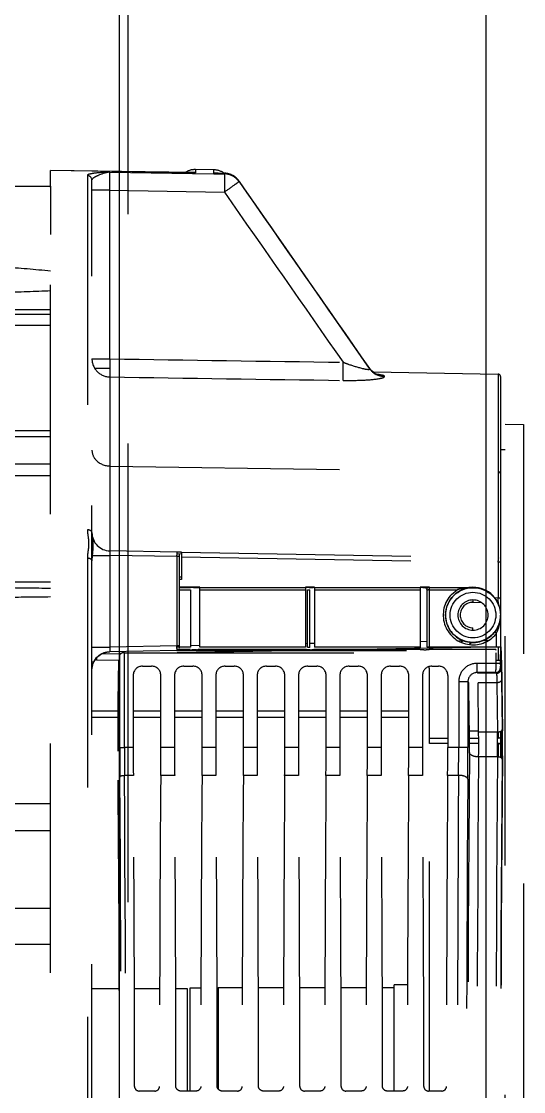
# Model space of a CAD drawing. Header units: millimetres. Extents: x 17886 to 18265, y -8727 to -7321.
# Drawn here: x 17940.339 to 17941.433, y -8659.116 to -8656.784 of the extents above; entities that cross this region are included whole.
import ezdxf

# ---------------------------------------------------------------- set-up
doc = ezdxf.new("R2010")
doc.units = ezdxf.units.MM
doc.linetypes.add('DASHEDX2', pattern=[1.5, 1, -0.5])
doc.linetypes.add('EPL_DASH', pattern=[1, 0.5, -0.5])
doc.layers.add('3551370_DKREDXF_CONTINUOUS_LINE', color=7, linetype='Continuous')
doc.layers.add('3884027_DKREDXF_CONTINUOUS_LINE', color=7, linetype='Continuous')

msp = doc.modelspace()

# ---------------------------------------------------------------- linework, layer by layer
at = {"color": 6}
for points in [[(17930.55199, -8646.20357), (17940.55199, -8646.20357), (17940.55199, -8664.20357), (17930.55199, -8664.20357)], [(17941.35199, -8646.20357), (17941.85199, -8646.20357), (17941.85199, -8666.20357), (17941.35199, -8666.20357)]]:
    msp.add_lwpolyline(points, close=True, dxfattribs=at)
at = {"color": 4, "linetype": 'DASHEDX2'}
msp.add_lwpolyline([(17930.85208, -8647.70357), (17930.85208, -8664.70357), (17931.45208, -8664.70357), (17931.45208, -8665.00357), (17930.95208, -8665.00357), (17930.95208, -8664.70357), (17930.85208, -8664.70357), (17940.57208, -8664.70357), (17940.47208, -8664.70357), (17940.47208, -8665.00357), (17939.97208, -8665.00357), (17939.97208, -8664.70357), (17940.57208, -8664.70357), (17940.57208, -8647.70357)], dxfattribs=at)
at = {"layer": '3551370_DKREDXF_CONTINUOUS_LINE', "color": 6, "linetype": 'EPL_DASH'}
for p, q in [((17940.71222, -8657.11326), (17940.40297, -8657.1083)), ((17940.40297, -8657.14524), (17940.40297, -8657.10831)), ((17940.49297, -8657.10989), (17940.40297, -8657.10845)), ((17940.48314, -8657.11934), (17940.48314, -8657.89176)), ((17940.70958, -8657.11336), (17940.49297, -8657.10989)), ((17940.53227, -8657.11194), (17940.7122, -8657.1148)), ((17940.7122, -8657.1134), (17940.70958, -8657.11336)), ((17940.71867, -8657.11351), (17940.7122, -8657.1134)), ((17940.7122, -8657.1148), (17940.75865, -8657.11554)), ((17940.71222, -8657.11326), (17940.71867, -8657.11351)), ((17940.71867, -8657.10651), (17940.71867, -8657.11351)), ((17940.75867, -8657.10721), (17940.71867, -8657.10651)), ((17940.75865, -8657.11554), (17940.77019, -8657.11572)), ((17940.75867, -8657.11421), (17940.75867, -8657.10721)), ((17940.77019, -8657.11572), (17940.78137, -8657.1159)), ((17940.78137, -8657.11464), (17940.78137, -8657.1159)), ((17940.49297, -8660.33854), (17940.49297, -8657.12925)), ((17940.81348, -8657.13162), (17940.81343, -8657.13163)), ((17940.81343, -8657.13163), (17940.81343, -8657.13288)), ((17940.91575, -8657.27839), (17940.81348, -8657.13162)), ((17940.53227, -8657.15176), (17940.49297, -8657.15176)), ((17940.53227, -8657.5191), (17940.53227, -8657.15176)), ((17940.53227, -8657.15176), (17940.78137, -8657.15573)), ((17940.40297, -8659.85775), (17940.40297, -8657.24813)), ((17940.53207, -8657.54004), (17940.49904, -8657.5395)), ((17940.49908, -8657.53956), (17940.53207, -8657.5401)), ((17941.09749, -8657.54013), (17941.09803, -8657.54091)), ((17941.1032, -8657.54618), (17941.09777, -8657.53993)), ((17941.09803, -8657.54044), (17941.09778, -8657.53994)), ((17941.10526, -8657.54772), (17941.37786, -8657.55248)), ((17940.53227, -8657.55857), (17940.53227, -8657.93772)), ((17941.37786, -8657.55248), (17941.37786, -8657.95248)), ((17941.38297, -8657.55768), (17941.38297, -8657.95768)), ((17941.3928, -8657.66169), (17941.43314, -8657.6624)), ((17941.43314, -8657.6624), (17941.43314, -8660.62274)), ((17941.3928, -8657.71757), (17941.38297, -8657.71757)), ((17940.53227, -8657.75273), (17941.37786, -8657.76551)), ((17940.67812, -8657.94026), (17940.53227, -8657.93772)), ((17940.68788, -8657.94044), (17941.37786, -8657.95248)), ((17940.48314, -8657.95369), (17940.48314, -8660.33145)), ((17940.49356, -8657.94772), (17940.53227, -8657.94772)), ((17940.5322, -8657.94664), (17940.53227, -8657.94772)), ((17940.53227, -8657.94772), (17940.53227, -8658.14742)), ((17940.67806, -8657.95026), (17940.53227, -8657.94772)), ((17940.68781, -8657.94456), (17940.67799, -8657.94438)), ((17940.67806, -8657.95026), (17940.67806, -8658.14487)), ((17940.68297, -8657.95043), (17940.68297, -8658.14487)), ((17940.68788, -8657.95043), (17941.37786, -8657.96248)), ((17941.37786, -8657.96248), (17941.37786, -8658.04022)), ((17941.38297, -8657.96248), (17941.38297, -8658.04008)), ((17940.688, -8657.99479), (17940.6831, -8657.99467)), ((17940.72797, -8658.01748), (17940.95797, -8658.01748)), ((17940.72797, -8658.02248), (17940.95797, -8658.02248)), ((17940.97797, -8658.01748), (17941.20797, -8658.01748)), ((17940.97797, -8658.02248), (17941.20797, -8658.02248)), ((17941.22797, -8658.14782), (17941.22797, -8658.01748)), ((17941.22797, -8658.01748), (17941.32297, -8658.01748)), ((17941.22797, -8658.02248), (17941.28863, -8658.02248)), ((17941.34212, -8658.05103), (17941.31721, -8658.05046)), ((17941.38314, -8658.07757), (17941.38314, -8658.14782)), ((17941.37314, -8658.11876), (17941.37314, -8658.14782)), ((17940.49297, -8658.14742), (17940.53227, -8658.14742)), ((17940.67806, -8658.14487), (17940.53227, -8658.14742)), ((17941.20832, -8658.14974), (17941.20832, -8658.14782)), ((17941.35262, -8658.13479), (17941.35262, -8658.1331)), ((17941.37786, -8658.14782), (17941.37786, -8658.17613)), ((17941.38297, -8658.14782), (17941.38297, -8658.1619)), ((17940.5028, -8658.17547), (17940.55061, -8658.17573)), ((17940.55061, -8658.17613), (17940.54947, -8658.26594)), ((17940.55358, -8658.36599), (17940.55358, -8658.16442)), ((17940.56358, -8658.36598), (17940.56358, -8658.15977)), ((17941.38533, -8658.17613), (17941.38728, -8658.32985)), ((17940.49297, -8658.1968), (17940.49559, -8658.18266)), ((17941.14297, -8658.18905), (17941.16297, -8658.18905)), ((17941.22797, -8658.34642), (17941.22797, -8658.19539)), ((17941.37236, -8658.18292), (17941.33183, -8658.18291)), ((17941.33183, -8658.20291), (17941.33183, -8658.18291)), ((17941.38253, -8658.19291), (17941.38419, -8658.19457)), ((17940.67297, -8658.20905), (17940.67297, -8658.36599)), ((17940.73297, -8658.36599), (17940.73297, -8658.20905)), ((17940.76297, -8658.20905), (17940.76297, -8658.36599)), ((17940.85297, -8658.20905), (17940.85297, -8658.36599)), ((17940.91297, -8658.36599), (17940.91297, -8658.20905)), ((17941.00297, -8658.36599), (17941.00297, -8658.20905)), ((17941.09297, -8658.36599), (17941.09297, -8658.20905)), ((17941.12297, -8658.20905), (17941.12297, -8658.36599)), ((17941.18297, -8658.36599), (17941.18297, -8658.20905)), ((17941.31183, -8658.22291), (17941.29183, -8658.22291)), ((17941.29183, -8658.22291), (17941.29183, -8658.36598)), ((17941.31183, -8658.2229), (17941.31183, -8658.36599)), ((17941.37253, -8658.20291), (17941.33182, -8658.20291)), ((17941.37253, -8658.20291), (17941.37419, -8658.20457)), ((17941.38502, -8658.2193), (17941.38639, -8658.32726)), ((17941.37502, -8658.22517), (17941.37639, -8658.33314)), ((17940.54926, -8658.28702), (17940.49297, -8658.28703)), ((17940.64297, -8658.287), (17940.58297, -8658.28701)), ((17940.73297, -8658.28697), (17940.67297, -8658.28699)), ((17940.82297, -8658.28695), (17940.76297, -8658.28697)), ((17940.91297, -8658.28693), (17940.85297, -8658.28694)), ((17941.00297, -8658.28691), (17940.94297, -8658.28692)), ((17941.09297, -8658.28689), (17941.03297, -8658.2869)), ((17941.18297, -8658.28687), (17941.12297, -8658.28689)), ((17940.49297, -8658.30046), (17940.54905, -8658.30044)), ((17940.58297, -8658.30042), (17940.64297, -8658.3004)), ((17940.67297, -8658.30038), (17940.73297, -8658.30036)), ((17940.76297, -8658.30034), (17940.82297, -8658.30032)), ((17940.85297, -8658.3003), (17940.91297, -8658.30028)), ((17940.94297, -8658.30027), (17941.00297, -8658.30024)), ((17941.03297, -8658.30023), (17941.09297, -8658.3002)), ((17941.12297, -8658.30019), (17941.18297, -8658.30017)), ((17941.37639, -8658.33314), (17941.33527, -8658.33314)), ((17941.37786, -8658.33314), (17941.37786, -8658.3463)), ((17941.38297, -8658.33156), (17941.38297, -8658.34325)), ((17941.22797, -8659.11507), (17941.22797, -8658.35752)), ((17941.37786, -8658.35741), (17941.37786, -8658.38683)), ((17941.38297, -8658.36013), (17941.38297, -8658.38811)), ((17940.55358, -8658.36599), (17940.56358, -8658.36599)), ((17940.58297, -8658.36599), (17940.56358, -8658.36598)), ((17940.67297, -8658.36599), (17940.64297, -8658.36599)), ((17940.76297, -8658.36599), (17940.73297, -8658.36599)), ((17940.85297, -8658.36599), (17940.82297, -8658.36599)), ((17940.94297, -8658.36599), (17940.91297, -8658.36599)), ((17941.03297, -8658.36599), (17941.00297, -8658.36599)), ((17941.12297, -8658.36599), (17941.09297, -8658.36599)), ((17941.21297, -8658.36599), (17941.18297, -8658.36599)), ((17941.29183, -8658.36598), (17941.26797, -8658.36599)), ((17941.31183, -8658.36599), (17941.29183, -8658.36599)), ((17941.37645, -8658.38683), (17941.3353, -8658.38683)), ((17940.5832, -8658.42698), (17940.56382, -8658.42698)), ((17940.6732, -8658.42698), (17940.64274, -8658.42698)), ((17940.7632, -8658.42698), (17940.73274, -8658.42698)), ((17940.8532, -8658.42698), (17940.82274, -8658.42698)), ((17940.9432, -8658.42698), (17940.91274, -8658.42698)), ((17941.0332, -8658.42698), (17941.00274, -8658.42698)), ((17941.1232, -8658.42698), (17941.09274, -8658.42698)), ((17941.2132, -8658.42698), (17941.18274, -8658.42698)), ((17941.29158, -8658.42698), (17941.26774, -8658.42698)), ((17940.55254, -8658.89257), (17940.49297, -8658.89257)), ((17940.64041, -8658.89257), (17940.58553, -8658.89257)), ((17940.70097, -8658.89257), (17940.67553, -8658.89257)), ((17940.73041, -8658.89107), (17940.70657, -8658.89107)), ((17940.76552, -8658.89072), (17940.76797, -8658.89007)), ((17940.82042, -8658.89007), (17940.76797, -8658.89007)), ((17940.76797, -8658.89007), (17940.76797, -8659.11094)), ((17940.91042, -8658.89007), (17940.85552, -8658.89007)), ((17941.00042, -8658.89007), (17940.94552, -8658.89007)), ((17941.09042, -8658.89007), (17941.03552, -8658.89007)), ((17941.15097, -8658.89007), (17941.12552, -8658.89007)), ((17941.18043, -8658.88357), (17941.15097, -8658.88357))]:
    msp.add_line(p, q, dxfattribs=at)
at = {"layer": '3551370_DKREDXF_CONTINUOUS_LINE', "color": 7, "linetype": 'EPL_DASH'}
for p, q in [((17940.75867, -8657.11421), (17940.78137, -8657.11464)), ((17940.78143, -8657.1145), (17940.78137, -8657.11464)), ((17940.49297, -8657.5191), (17940.53227, -8657.5191)), ((17941.09803, -8657.54091), (17941.09803, -8657.54044)), ((17941.1301, -8657.55786), (17941.1301, -8657.55739)), ((17941.3928, -8660.62344), (17941.3928, -8657.66169)), ((17940.68788, -8657.94044), (17940.67812, -8657.94026)), ((17940.68297, -8657.95026), (17940.67806, -8657.95026)), ((17940.68297, -8657.94526), (17940.68297, -8657.95043)), ((17940.68788, -8657.95043), (17940.68788, -8658.00004)), ((17941.38297, -8657.96248), (17941.37786, -8657.96248)), ((17941.38297, -8657.95768), (17941.38297, -8657.96248)), ((17940.68788, -8658.00004), (17940.68297, -8658.00012)), ((17940.72797, -8658.01687), (17940.68297, -8658.01687)), ((17940.68297, -8658.01748), (17940.70797, -8658.01748)), ((17940.68297, -8658.0225), (17940.70797, -8658.02248)), ((17940.70797, -8658.02248), (17940.70797, -8658.14782)), ((17940.71668, -8658.01757), (17940.71925, -8658.01757)), ((17940.72797, -8658.14782), (17940.72797, -8658.01748)), ((17940.97797, -8658.01687), (17940.95797, -8658.01687)), ((17940.95797, -8658.01748), (17940.95797, -8658.14782)), ((17940.96278, -8658.14782), (17940.96278, -8658.02261)), ((17940.96278, -8658.02261), (17940.96755, -8658.02261)), ((17940.96755, -8658.1482), (17940.96755, -8658.02261)), ((17940.96759, -8658.01761), (17940.96835, -8658.01761)), ((17940.97797, -8658.01748), (17940.97797, -8658.14782)), ((17941.22797, -8658.01687), (17941.20797, -8658.01687)), ((17941.20797, -8658.01748), (17941.20797, -8658.14782)), ((17941.22298, -8658.14782), (17941.22298, -8658.02265)), ((17941.27628, -8658.03247), (17941.28863, -8658.02248)), ((17941.32297, -8658.04463), (17941.32297, -8658.04963)), ((17941.37786, -8658.04022), (17941.3704, -8658.04053)), ((17941.37786, -8658.04008), (17941.38297, -8658.04008)), ((17941.37788, -8658.04879), (17941.37788, -8658.05095)), ((17941.37788, -8658.05095), (17941.37789, -8658.05185)), ((17941.37789, -8658.04337), (17941.37789, -8658.04026)), ((17941.37789, -8658.05185), (17941.37789, -8658.04337)), ((17941.38297, -8658.04008), (17941.38297, -8658.07226)), ((17941.32297, -8658.11051), (17941.32297, -8658.10551)), ((17941.36932, -8658.11456), (17941.37514, -8658.1148)), ((17940.68297, -8658.14487), (17940.67806, -8658.14487)), ((17940.70797, -8658.14782), (17940.67806, -8658.14782)), ((17940.70797, -8658.15282), (17940.67806, -8658.15282)), ((17940.68297, -8658.14487), (17940.68297, -8658.14987)), ((17940.7279, -8658.144), (17940.70791, -8658.14435)), ((17940.71916, -8658.15308), (17940.71659, -8658.15308)), ((17940.95797, -8658.14782), (17940.72797, -8658.14782)), ((17940.95797, -8658.15282), (17940.72797, -8658.15282)), ((17940.96264, -8658.13991), (17940.95783, -8658.13999)), ((17940.97783, -8658.13964), (17940.9674, -8658.13982)), ((17940.96826, -8658.1532), (17940.9675, -8658.1532)), ((17941.20797, -8658.14782), (17940.97797, -8658.14782)), ((17941.20797, -8658.15282), (17940.97797, -8658.15282)), ((17941.03197, -8658.15282), (17941.31802, -8658.14782)), ((17941.22276, -8658.13537), (17941.20776, -8658.13563)), ((17941.38314, -8658.14782), (17941.22298, -8658.14782)), ((17941.37289, -8658.15282), (17941.22796, -8658.15282)), ((17941.3039, -8658.13395), (17941.29217, -8658.13415)), ((17941.35573, -8658.13305), (17941.34484, -8658.13324)), ((17941.37289, -8658.15282), (17941.37227, -8658.15468)), ((17941.38467, -8658.15559), (17941.38383, -8658.15306)), ((17940.5028, -8658.17098), (17940.5028, -8658.17547)), ((17940.51426, -8658.16185), (17940.55136, -8658.16121)), ((17940.67806, -8658.15487), (17940.53151, -8658.15743)), ((17940.55302, -8658.16118), (17940.55654, -8658.16111)), ((17940.55358, -8658.16442), (17940.55305, -8658.1628)), ((17940.56358, -8658.15977), (17941.37236, -8658.15975)), ((17940.67806, -8658.15467), (17941.37227, -8658.15468)), ((17940.6783, -8658.15899), (17940.92544, -8658.15468)), ((17941.37236, -8658.15975), (17941.37236, -8658.18292)), ((17941.37236, -8658.17613), (17941.38297, -8658.17613)), ((17941.38289, -8658.1628), (17941.38236, -8658.16442)), ((17941.38236, -8658.16442), (17941.38236, -8658.18291)), ((17940.60297, -8658.18905), (17940.62297, -8658.18905)), ((17940.69297, -8658.18905), (17940.71297, -8658.18905)), ((17940.78297, -8658.18905), (17940.80297, -8658.18905)), ((17940.87297, -8658.18905), (17940.89297, -8658.18905)), ((17940.96297, -8658.18905), (17940.98297, -8658.18905)), ((17941.05297, -8658.18905), (17941.07297, -8658.18905)), ((17941.23297, -8658.18905), (17941.24797, -8658.18905)), ((17941.38236, -8658.18291), (17941.37236, -8658.18291)), ((17940.58297, -8658.20905), (17940.58297, -8658.36599)), ((17940.64297, -8658.36599), (17940.64297, -8658.20905)), ((17940.82297, -8658.36599), (17940.82297, -8658.20905)), ((17940.94297, -8658.20905), (17940.94297, -8658.36599)), ((17941.03297, -8658.20905), (17941.03297, -8658.36599)), ((17941.21297, -8658.20905), (17941.21297, -8658.36599)), ((17941.26797, -8658.20905), (17941.26797, -8658.36599)), ((17941.31349, -8658.22457), (17941.31183, -8658.2229)), ((17941.33349, -8658.20457), (17941.33182, -8658.20291)), ((17941.37419, -8658.20457), (17941.33349, -8658.20457)), ((17941.31527, -8658.3449), (17941.3139, -8658.23693)), ((17941.37502, -8658.22517), (17941.3339, -8658.22517)), ((17941.33527, -8658.33314), (17941.3339, -8658.22517)), ((17941.31508, -8658.32985), (17941.33527, -8658.32985)), ((17941.26797, -8658.34639), (17941.22797, -8658.34642)), ((17941.22797, -8658.35752), (17941.22797, -8658.34642)), ((17941.26797, -8658.35749), (17941.22797, -8658.35752)), ((17941.33534, -8658.34634), (17941.31527, -8658.34635)), ((17941.33536, -8658.35744), (17941.31536, -8658.35746)), ((17941.37786, -8658.3463), (17941.37653, -8658.3463)), ((17941.37786, -8658.35741), (17941.37658, -8658.35741)), ((17941.38297, -8658.34325), (17941.38297, -8658.36013)), ((17940.70097, -8659.11507), (17940.70097, -8658.89257)), ((17940.70657, -8658.89107), (17940.70657, -8659.11507)), ((17941.15097, -8659.11507), (17941.15097, -8658.88357)), ((17940.63011, -8659.11507), (17940.59583, -8659.11507)), ((17940.72011, -8659.11507), (17940.68583, -8659.11507)), ((17940.81011, -8659.11507), (17940.77583, -8659.11507)), ((17940.90011, -8659.11507), (17940.86583, -8659.11507)), ((17940.99011, -8659.11507), (17940.95583, -8659.11507)), ((17941.08011, -8659.11507), (17941.04583, -8659.11507)), ((17941.17011, -8659.11507), (17941.13583, -8659.11507)), ((17941.25511, -8659.11507), (17941.22583, -8659.11507))]:
    msp.add_line(p, q, dxfattribs=at)
at = {"layer": '3551370_DKREDXF_CONTINUOUS_LINE', "color": 6, "linetype": 'EPL_DASH'}
for points in [[(17941.09777, -8657.53993), (17941.0151, -8657.42108), (17940.91575, -8657.27839)], [(17941.11559, -8657.55366), (17941.11606, -8657.55376), (17941.11406, -8657.55309), (17941.10931, -8657.55076), (17941.1032, -8657.54618)], [(17941.10526, -8657.54772), (17941.10333, -8657.54629), (17941.10327, -8657.54623)], [(17941.11182, -8657.55307), (17941.11471, -8657.5535), (17941.11559, -8657.55366)], [(17940.53227, -8657.93772), (17940.53223, -8657.93773), (17940.5322, -8657.93778), (17940.53216, -8657.93786), (17940.53213, -8657.93797), (17940.5321, -8657.93811), (17940.53208, -8657.93829), (17940.53206, -8657.93849)], [(17940.49559, -8658.18266), (17940.50322, -8658.17027), (17940.51477, -8658.16153), (17940.52844, -8658.15761), (17940.53151, -8658.15743)]]:
    msp.add_lwpolyline(points, dxfattribs=at)
for radius in [0.05965, 0.04965]:
    msp.add_circle((17941.32297, -8658.07757), radius, dxfattribs=at)
for centre, radius, start, end in [((17940.71797, -8657.1465), 0.04, 90.41762, 122.53537), ((17940.71201, -8657.14851), 0.03561, 89.66533, 95.38203), ((17940.71196, -8657.15045), 0.03754, 79.71367, 89.60963), ((17940.75797, -8657.1472), 0.04, 53.41555, 89), ((17940.78066, -8657.15472), 0.04009, 83.8286, 88.99735), ((17940.78061, -8657.1548), 0.0403, 71.08688, 88.84512), ((17940.78065, -8657.15486), 0.04023, 73.84866, 83.83398), ((17940.78066, -8657.15477), 0.04014, 66.73923, 73.82333), ((17940.78061, -8657.1546), 0.04012, 53.02855, 70.99129), ((17940.78067, -8657.15473), 0.0401, 57.33229, 66.73103), ((17940.78069, -8657.15445), 0.03996, 56.81957, 61.90341), ((17940.78069, -8657.15468), 0.04005, 50.77885, 57.32332), ((17940.78078, -8657.15432), 0.03979, 52.86897, 56.81989), ((17940.78044, -8657.15471), 0.04031, 34.95001, 52.93055), ((17940.78071, -8657.1544), 0.0399, 49.6688, 52.864), ((17940.78065, -8657.1547), 0.04009, 36.76816, 50.7433), ((17940.78068, -8657.15593), 0.04005, 35.13996, 48.59266), ((17940.78101, -8657.15441), 0.03962, 35.09411, 36.7468), ((17941.08706, -8657.77909), 0.22773, 83.17938, 83.89226), ((17941.37777, -8657.55768), 0.0052, 359.99626, 88.99993), ((17940.53297, -8657.89773), 0.04, 180, 269), ((17940.66418, -8657.93843), 0.13224, 182.71202, 183.55982), ((17941.22796, -8658.53769), 0.52021, 89.9985, 90.32794), ((17941.22508, -8658.06947), 0.04696, 88.90477, 89.96634), ((17941.22481, -8658.0847), 0.06219, 88.32139, 88.9249), ((17941.32297, -8658.07757), 0.03294, 90, 270), ((17941.33183, -8658.22291), 0.03999, 89.9986, 180.0014), ((17941.37253, -8658.19291), 0.01, 270.02106, 359.97894), ((17941.37418, -8658.19457), 0.01, 270.02106, 359.97894), ((17948.82483, -8658.36784), 8.27125, 179.987172, 180.43781), ((17947.83261, -8658.36773), 7.26903, 179.986255, 180.467054), ((17934.45039, -8658.36773), 6.84144, 359.503755, 0.014605), ((17932.11713, -8658.36645), 9.1947, 359.572151, 0.002867), ((18024.41468, -8659.14257), 83.1029, 179.4722425, 180.5277575), ((18022.33758, -8659.14257), 81.0058, 179.4654546, 180.5345454), ((18023.95102, -8659.14257), 82.57802, 179.4756314, 180.5243664), ((18022.90237, -8659.14257), 81.51938, 179.4722386, 180.5277614), ((17845.72216, -8659.14257), 94.83434, 359.5701159, 0.4298841), ((17844.64535, -8659.14257), 95.92114, 359.5725604, 0.4274397), ((18037.76132, -8659.14257), 96.4724, 179.5750029, 180.4249971), ((18035.60136, -8659.14257), 94.29244, 179.5701159, 180.4298841)]:
    msp.add_arc(centre, radius, start, end, dxfattribs=at)
at = {"layer": '3551370_DKREDXF_CONTINUOUS_LINE', "color": 7, "linetype": 'EPL_DASH'}
for centre, radius, start, end in [((17941.13073, -8657.51738), 0.04, 215.18825, 228.64388), ((17941.13072, -8657.51786), 0.03999, 215.19637, 228.65232), ((17941.13081, -8657.51722), 0.04018, 228.70439, 244.42059), ((17941.13078, -8657.51774), 0.04012, 228.6986, 242.13031), ((17940.57804, -8657.95362), 0.0949, 172.86762, 180.04219), ((17940.61253, -8657.9595), 0.11956, 177.14229, 180.00822), ((17940.60754, -8657.95924), 0.11457, 174.22745, 177.14512), ((17939.63404, -8657.94118), 1.04406, 359.50177, 359.67029), ((17941.81454, -8657.94063), 1.1267, 180.36676, 180.49834), ((17940.37308, -8657.95339), 1.00483, 359.48174, 359.65719), ((17940.70839, -8658.45657), 0.43909, 89.22137, 90.05528), ((17940.95833, -8658.47119), 0.45371, 89.28433, 90.04529), ((17940.96169, -8658.20203), 0.18453, 88.59271, 89.28409), ((17940.97796, -8658.56712), 0.54964, 89.99885, 90.33059), ((17941.20834, -8658.47225), 0.45477, 89.32633, 90.04604), ((17941.32297, -8658.07757), 0.06491, 135.99263, 320.61745), ((17941.32297, -8658.07757), 0.05991, 121.93873, 320.61696), ((17941.31694, -8658.11329), 0.09511, 106.50252, 107.31309), ((17941.31871, -8658.11943), 0.10151, 103.16594, 106.47561), ((17941.3239, -8658.07906), 0.06167, 118.79577, 121.93522), ((17941.32371, -8658.07871), 0.06128, 106.74168, 118.80139), ((17941.32134, -8658.13086), 0.11324, 98.4768, 103.14822), ((17941.32275, -8658.13977), 0.12226, 95.97525, 98.51099), ((17941.32348, -8658.07808), 0.0606, 101.87146, 106.70611), ((17941.32309, -8658.14288), 0.12539, 95.55193, 95.98447), ((17941.32338, -8658.14637), 0.12889, 90.18374, 95.53123), ((17941.32344, -8658.07796), 0.06048, 90.44783, 101.85889), ((17941.32297, -8658.07757), 0.0607, 0, 90), ((17941.32297, -8658.07757), 0.02794, 90, 270), ((17941.32297, -8658.07757), 0.03294, 270, 90), ((17941.32194, -8658.07668), 0.06127, 324.96611, 334.75551), ((17941.3215, -8658.07637), 0.06181, 320.61796, 324.95965), ((17941.3106, -8658.08456), 0.07128, 331.33464, 334.97516), ((17939.7715, -8658.15315), 0.9066, 0.15167, 0.5231), ((17940.72269, -8658.09209), 0.06096, 267.73818, 269.96787), ((17940.96832, -8657.97458), 0.17862, 269.9816, 271.07729), ((17941.21792, -8657.96774), 0.18557, 269.30471, 270.99167), ((17941.37158, -8658.22111), 0.11219, 129.01417, 131.35284), ((17941.38203, -8658.23805), 0.11771, 121.09603, 125.03522), ((17941.33182, -8658.2229), 0.01999, 105.01702, 180.02586), ((17941.33183, -8658.223), 0.02009, 90.01257, 104.9757), ((17937.13619, -8658.36264), 4.19918, 359.67001, 0.40258), ((17939.65165, -8658.35862), 1.72492, 0.28087, 0.84646), ((17938.89711, -8658.35788), 2.48947, 0.23476, 0.70482), ((17939.80378, -8658.3626), 1.51159, 359.44995, 0.67101), ((17939.04498, -8658.36252), 2.3316, 359.84222, 0.30356), ((17938.02873, -8658.36252), 3.35786, 359.86835, 0.25306), ((17939.55422, -8658.36578), 1.82236, 359.33825, 359.61062), ((17939.17432, -8658.36308), 2.20226, 359.60746, 359.84752), ((17938.50878, -8658.36442), 2.8778, 359.45707, 359.8843), ((17940.59584, -8659.10507), 0.01, 179.95181, 269.94949), ((17940.6301, -8659.10507), 0.01, 270.05051, 0.04819), ((17940.8101, -8659.10507), 0.01, 270.05051, 0.04819), ((17940.95584, -8659.10507), 0.01, 179.95181, 269.94949), ((17941.04584, -8659.10507), 0.01, 179.95181, 269.94949), ((17941.22584, -8659.10507), 0.01, 179.95181, 269.94949), ((17941.2551, -8659.10507), 0.01, 270.05051, 0.04819)]:
    msp.add_arc(centre, radius, start, end, dxfattribs=at)
for centre, major_axis, ratio, start_param, end_param in [((17941.38384, -8658.14308), (0, 0.01), 0.0174551, -4.3328083, -3.1939525), ((17940.50297, -8658.1805), (0.01, -0.00019), 0.5026185, 1.5977994, 1.9622048), ((17941.38463, -8658.20552), (0, 0.05), 0.0174551, -0.9424778, -0.0523599), ((17940.50297, -8658.1805), (0.01, -0.00019), 0.5026185, 2.8396904, 3.1511424), ((17940.60297, -8658.20905), (-0.01415, 0.01415), 0.9996955, -0.7852459, 0.7852459), ((17940.62297, -8658.20905), (0.01415, 0.01415), 0.9996955, -0.7852459, 0.7852459), ((17940.69297, -8658.20905), (0.01415, -0.01415), 0.9996955, 2.3563468, 3.9268385), ((17940.78297, -8658.20905), (0.01415, -0.01415), 0.9996955, 2.3563468, 3.9268385), ((17940.80297, -8658.20905), (0.01415, 0.01415), 0.9996955, -0.7852459, 0.7852459), ((17940.87297, -8658.20905), (0.01415, -0.01415), 0.9996955, 2.3563468, 3.9268385), ((17940.89297, -8658.20905), (0.01415, 0.01415), 0.9996955, -0.7852459, 0.7852459), ((17940.96297, -8658.20905), (-0.01415, 0.01415), 0.9996955, -0.7852459, 0.7852459), ((17940.98297, -8658.20905), (0.01415, 0.01415), 0.9996955, -0.7852459, 0.7852459), ((17941.05297, -8658.20905), (0.01415, -0.01415), 0.9996955, 2.3563468, 3.9268385), ((17941.07297, -8658.20905), (0.01415, 0.01415), 0.9996955, -0.7852459, 0.7852459), ((17941.23297, -8658.20905), (-0.01415, 0.01415), 0.9996955, -0.7852459, 0.7852459), ((17941.24797, -8658.20905), (0.01415, 0.01415), 0.9996955, -0.7852459, 0.7852459), ((17941.38658, -8658.35924), (0, 0.05), 0.0174551, 4.1844555, 5.3407075), ((17940.58559, -8658.36599), (0, 0.15), 0.0174551, -4.712389, -4.293675), ((17940.64035, -8658.36599), (0, 0.15), 0.0174551, -1.9895103, -1.5707963), ((17940.82035, -8658.36599), (0, 0.15), 0.0174551, -1.9895103, -1.5707963), ((17940.94559, -8658.36599), (0, 0.15), 0.0174551, -4.712389, -4.293675), ((17941.03559, -8658.36599), (0, 0.15), 0.0174551, -4.712389, -4.293675), ((17941.21559, -8658.36599), (0, 0.15), 0.0174551, -4.712389, -4.293675), ((17941.26535, -8658.36599), (0, 0.15), 0.0174551, -1.9895103, -1.5707963), ((17941.41003, -8659.14257), (0, 1.505), 0.0174551, 1.0428629, 2.0987298), ((17940.55513, -8659.14257), (0, 1.76), 0.0174551, -1.5494841, -1.1520823), ((17940.67081, -8659.14257), (0, 1.76), 0.0174551, 1.1520823, 1.5494841), ((17940.85081, -8659.14257), (0, 1.76), 0.0174551, 1.1520823, 1.5494841), ((17940.91513, -8659.14257), (0, 1.76), 0.0174551, -1.5494841, -1.1520823), ((17941.00513, -8659.14257), (0, 1.76), 0.0174551, -1.5494841, -1.1520823), ((17941.18513, -8659.14257), (0, 1.76), 0.0174551, -1.5494841, -1.1520823), ((17941.29581, -8659.14257), (0, 1.76), 0.0174551, 1.1520823, 1.5494841)]:
    msp.add_ellipse(centre, major_axis=major_axis, ratio=ratio, start_param=start_param, end_param=end_param, dxfattribs=at)
at = {"layer": '3551370_DKREDXF_CONTINUOUS_LINE', "color": 6, "linetype": 'EPL_DASH'}
for centre, major_axis, ratio, start_param, end_param in [((17940.71297, -8658.20905), (0.01415, 0.01415), 0.9996955, -0.7852459, 0.7852459), ((17941.14297, -8658.20905), (-0.01415, 0.01415), 0.9996955, -0.7852459, 0.7852459), ((17941.16297, -8658.20905), (0.01415, 0.01415), 0.9996955, -0.7852459, 0.7852459), ((17941.20797, -8658.19557), (0.02, 0.00052), 0.8132882, -0.0210869, 0.3154945), ((17940.55088, -8658.32472), (0, 0.1), 0.0174551, 0.9424778, 2.090263), ((17940.52591, -8659.14257), (0, 1.5475), 0.0174551, -2.110407, -1.0513296), ((17940.67559, -8658.36599), (0, 0.15), 0.0174551, -4.712389, -4.293675), ((17940.73035, -8658.36599), (0, 0.15), 0.0174551, -1.9895103, -1.5707963), ((17940.76559, -8658.36599), (0, 0.15), 0.0174551, -4.712389, -4.293675), ((17940.85559, -8658.36599), (0, 0.15), 0.0174551, -4.712389, -4.293675), ((17940.91035, -8658.36599), (0, 0.15), 0.0174551, -1.9895103, -1.5707963), ((17941.00035, -8658.36599), (0, 0.15), 0.0174551, -1.9895103, -1.5707963), ((17941.09035, -8658.36599), (0, 0.15), 0.0174551, -1.9895103, -1.5707963), ((17941.12559, -8658.36599), (0, 0.15), 0.0174551, -4.712389, -4.293675), ((17941.18035, -8658.36599), (0, 0.15), 0.0174551, -1.9895103, -1.5707963), ((17940.64513, -8659.14257), (0, 1.76), 0.0174551, -1.5494841, -1.1520823), ((17940.76081, -8659.14257), (0, 1.76), 0.0174551, 1.1520823, 1.5494841), ((17940.73513, -8659.14257), (0, 1.76), 0.0174551, -1.5494841, -1.1520823), ((17940.82513, -8659.14257), (0, 1.76), 0.0174551, -1.5494841, -1.1520823), ((17940.94081, -8659.14257), (0, 1.76), 0.0174551, 1.1520823, 1.5494841), ((17941.03081, -8659.14257), (0, 1.76), 0.0174551, 1.1520823, 1.5494841), ((17941.12081, -8659.14257), (0, 1.76), 0.0174551, 1.1520823, 1.5494841), ((17941.09513, -8659.14257), (0, 1.76), 0.0174551, -1.5494841, -1.1520823), ((17941.21081, -8659.14257), (0, 1.76), 0.0174551, 1.1520823, 1.5494841)]:
    msp.add_ellipse(centre, major_axis=major_axis, ratio=ratio, start_param=start_param, end_param=end_param, dxfattribs=at)
for points, knots in [([(17940.53227, -8657.11194), (17940.52631, -8657.11227), (17940.51528, -8657.11291), (17940.49952, -8657.11423), (17940.49048, -8657.11578), (17940.48315, -8657.11766), (17940.48314, -8657.11934)], [0, 0, 0, 0, 0.3567547, 0.6720158, 0.8999193, 1, 1, 1, 1]), ([(17940.53227, -8657.11194), (17940.52348, -8657.11284), (17940.51098, -8657.11721), (17940.49866, -8657.12304), (17940.49297, -8657.12715), (17940.49297, -8657.12925)], [0, 0, 0, 0, 0.6043667, 0.8563715, 1, 1, 1, 1]), ([(17940.53227, -8657.15176), (17940.53213, -8657.14278), (17940.53251, -8657.12957), (17940.53154, -8657.11617), (17940.53227, -8657.11194)], [0, 0, 0, 0, 0.676674, 1, 1, 1, 1]), ([(17940.78137, -8657.1159), (17940.78141, -8657.11615), (17940.78145, -8657.11684), (17940.78149, -8657.11754), (17940.7815, -8657.11799)], [0, 0, 0, 0, 0.358775, 1, 1, 1, 1]), ([(17940.7815, -8657.11799), (17940.78157, -8657.11992), (17940.78169, -8657.1325), (17940.78154, -8657.14508), (17940.78137, -8657.15573)], [0, 0, 0, 0, 0.1536235, 1, 1, 1, 1]), ([(17940.80869, -8657.13642), (17940.80699, -8657.13765), (17940.79792, -8657.14414), (17940.78879, -8657.15054), (17940.78137, -8657.15573)], [0, 0, 0, 0, 0.1877484, 1, 1, 1, 1]), ([(17940.81343, -8657.13288), (17940.8133, -8657.13302), (17940.81172, -8657.13421), (17940.81014, -8657.13538), (17940.80869, -8657.13642)], [0, 0, 0, 0, 0.0971106, 1, 1, 1, 1]), ([(17941.04014, -8657.56616), (17941.03999, -8657.56463), (17941.03991, -8657.55144), (17941.03996, -8657.53829), (17941.04014, -8657.52666)], [0, 0, 0, 0, 0.1166954, 1, 1, 1, 1]), ([(17941.04014, -8657.52666), (17941.04369, -8657.52797), (17941.05739, -8657.53288), (17941.07129, -8657.5373), (17941.08177, -8657.53981)], [0, 0, 0, 0, 0.2602162, 1, 1, 1, 1]), ([(17941.08177, -8657.53981), (17941.08566, -8657.54074), (17941.08874, -8657.54166), (17941.09842, -8657.54239), (17941.09803, -8657.54091)], [0, 0, 0, 0, 0.7231697, 1, 1, 1, 1]), ([(17941.04014, -8657.56616), (17941.05543, -8657.56639), (17941.08243, -8657.56589), (17941.10952, -8657.56399), (17941.12102, -8657.56165)], [0, 0, 0, 0, 0.5658272, 1, 1, 1, 1]), ([(17941.1301, -8657.55739), (17941.1301, -8657.55575), (17941.12225, -8657.55435), (17941.11804, -8657.55344), (17941.11411, -8657.55297)], [0, 0, 0, 0, 0.2932875, 1, 1, 1, 1]), ([(17941.12102, -8657.56165), (17941.12331, -8657.56118), (17941.12603, -8657.56055), (17941.1301, -8657.55887), (17941.1301, -8657.55786)], [0, 0, 0, 0, 0.6990165, 1, 1, 1, 1]), ([(17941.38297, -8657.77001), (17941.38297, -8657.76838), (17941.38145, -8657.76542), (17941.37897, -8657.76596), (17941.37843, -8657.76627)], [0, 0, 0, 0, 0.7239859, 1, 1, 1, 1]), ([(17940.53206, -8657.93849), (17940.53202, -8657.93883), (17940.53193, -8657.9409), (17940.53201, -8657.94297), (17940.53209, -8657.94468)], [0, 0, 0, 0, 0.1669797, 1, 1, 1, 1]), ([(17941.21796, -8658.01765), (17941.21815, -8658.01758), (17941.22054, -8658.01767), (17941.22284, -8658.0175), (17941.22498, -8658.01749)], [0, 0, 0, 0, 0.0839497, 1, 1, 1, 1]), ([(17941.22298, -8658.02265), (17941.22313, -8658.02254), (17941.2239, -8658.0226), (17941.22458, -8658.02251), (17941.22511, -8658.02251)], [0, 0, 0, 0, 0.2571269, 1, 1, 1, 1]), ([(17940.53227, -8658.14742), (17940.53211, -8658.14977), (17940.53136, -8658.15201), (17940.53251, -8658.15741), (17940.53151, -8658.15743)], [0, 0, 0, 0, 0.7023073, 1, 1, 1, 1]), ([(17941.37236, -8658.18292), (17941.37236, -8658.18759), (17941.37333, -8658.194), (17941.37163, -8658.20113), (17941.37253, -8658.20291)], [0, 0, 0, 0, 0.7009675, 1, 1, 1, 1]), ([(17941.38236, -8658.18291), (17941.38236, -8658.18523), (17941.38311, -8658.18822), (17941.3818, -8658.1922), (17941.38253, -8658.19291)], [0, 0, 0, 0, 0.6946586, 1, 1, 1, 1]), ([(17941.38419, -8658.19457), (17941.38462, -8658.19501), (17941.38415, -8658.19765), (17941.38491, -8658.20216), (17941.38479, -8658.20997), (17941.38497, -8658.2159), (17941.38502, -8658.2193)], [0, 0, 0, 0, 0.074841, 0.27438, 0.5883329, 1, 1, 1, 1]), ([(17941.38502, -8658.2193), (17941.38495, -8658.22205), (17941.38008, -8658.22481), (17941.37628, -8658.22516), (17941.37502, -8658.22517)], [0, 0, 0, 0, 0.6851871, 1, 1, 1, 1]), ([(17940.55383, -8658.43104), (17940.55385, -8658.43047), (17940.55626, -8658.42712), (17940.56065, -8658.427), (17940.56382, -8658.42698)], [0, 0, 0, 0, 0.1535941, 1, 1, 1, 1]), ([(17941.31157, -8658.43511), (17941.31147, -8658.43236), (17941.30324, -8658.42755), (17941.29632, -8658.42701), (17941.29158, -8658.42698)], [0, 0, 0, 0, 0.3670541, 1, 1, 1, 1])]:
    msp.add_open_spline(points, degree=3, knots=knots, dxfattribs=at)
for points in [[(17940.49297, -8657.12925), (17940.49297, -8657.1246), (17940.4878, -8657.11942), (17940.48314, -8657.11934)], [(17940.80717, -8657.12589), (17940.80025, -8657.11979), (17940.79059, -8657.11606), (17940.78137, -8657.1159)], [(17941.09803, -8657.54044), (17941.00326, -8657.4041), (17940.90838, -8657.26784), (17940.81343, -8657.13163)], [(17940.81343, -8657.13288), (17940.90817, -8657.26859), (17941.00287, -8657.40433), (17941.09749, -8657.54013)], [(17940.78137, -8657.15573), (17940.86766, -8657.27934), (17940.95393, -8657.40298), (17941.04014, -8657.52666)], [(17940.53227, -8657.5191), (17940.70156, -8657.52161), (17940.87085, -8657.52413), (17941.04014, -8657.52666)], [(17940.53227, -8657.55857), (17940.70156, -8657.5611), (17940.87085, -8657.56362), (17941.04014, -8657.56616)], [(17940.49297, -8657.71809), (17940.49297, -8657.72577), (17940.49635, -8657.7338), (17940.50151, -8657.73949)], [(17940.50151, -8657.73949), (17940.50901, -8657.74776), (17940.52111, -8657.75256), (17940.53227, -8657.75273)], [(17940.49297, -8657.91833), (17940.49297, -8657.92088), (17940.49374, -8657.92348), (17940.49499, -8657.9257)]]:
    msp.add_open_spline(points, degree=3, dxfattribs=at)
at = {"layer": '3551370_DKREDXF_CONTINUOUS_LINE', "color": 7, "linetype": 'EPL_DASH'}
for points in [[(17940.75867, -8657.11421), (17940.76248, -8657.11365), (17940.76642, -8657.11368), (17940.77021, -8657.11436)], [(17941.1301, -8657.55786), (17941.12388, -8657.55775), (17941.11752, -8657.55612), (17941.11202, -8657.55321)], [(17941.1301, -8657.55739), (17941.1244, -8657.55729), (17941.1186, -8657.55592), (17941.11346, -8657.55347)], [(17940.48314, -8657.89176), (17940.48314, -8657.89653), (17940.48376, -8657.90129), (17940.48445, -8657.90602)], [(17940.48445, -8657.90602), (17940.48598, -8657.91645), (17940.48596, -8657.92721), (17940.48445, -8657.93765)], [(17940.49297, -8657.89789), (17940.49297, -8657.90193), (17940.4935, -8657.90597), (17940.49402, -8657.90998)], [(17940.49402, -8657.94331), (17940.49386, -8657.94478), (17940.4937, -8657.94625), (17940.49356, -8657.94772)], [(17940.96972, -8658.01756), (17940.97141, -8658.01752), (17940.9731, -8658.0175), (17940.97479, -8658.01749)], [(17941.21797, -8658.01765), (17941.21964, -8658.01765), (17941.2223, -8658.01848), (17941.2223, -8658.02015)], [(17941.37736, -8658.10281), (17941.38104, -8658.095), (17941.38306, -8658.0862), (17941.38314, -8658.07757)], [(17941.38057, -8658.09913), (17941.38226, -8658.09209), (17941.3831, -8658.08481), (17941.38314, -8658.07757)], [(17941.37519, -8658.11471), (17941.37751, -8658.10974), (17941.37929, -8658.10448), (17941.38057, -8658.09913)], [(17940.72797, -8658.15282), (17940.72621, -8658.15298), (17940.72443, -8658.15305), (17940.72266, -8658.15305)], [(17940.9675, -8658.1532), (17940.96519, -8658.1532), (17940.96287, -8658.15317), (17940.96056, -8658.15304)], [(17940.56358, -8658.15967), (17940.5611, -8658.15969), (17940.5585, -8658.16009), (17940.5563, -8658.16123)], [(17940.49297, -8658.19665), (17940.49297, -8658.1909), (17940.49431, -8658.18502), (17940.49678, -8658.17983)], [(17940.68583, -8659.11507), (17940.68175, -8659.11507), (17940.6772, -8659.11149), (17940.67617, -8659.10754)], [(17940.7301, -8659.10506), (17940.7301, -8659.10877), (17940.72733, -8659.11288), (17940.72391, -8659.1143)], [(17940.77583, -8659.11507), (17940.77175, -8659.11507), (17940.7672, -8659.11149), (17940.76617, -8659.10754)], [(17940.86583, -8659.11507), (17940.86175, -8659.11507), (17940.8572, -8659.11149), (17940.85617, -8659.10754)], [(17940.9101, -8659.10506), (17940.9101, -8659.10877), (17940.90733, -8659.11288), (17940.90391, -8659.1143)], [(17941.0001, -8659.10506), (17941.0001, -8659.10877), (17940.99733, -8659.11288), (17940.99391, -8659.1143)], [(17941.0901, -8659.10506), (17941.0901, -8659.10877), (17941.08733, -8659.11288), (17941.08391, -8659.1143)], [(17941.13583, -8659.11507), (17941.13175, -8659.11507), (17941.1272, -8659.11149), (17941.12617, -8659.10754)], [(17941.1801, -8659.10506), (17941.1801, -8659.10877), (17941.17733, -8659.11288), (17941.17391, -8659.1143)]]:
    msp.add_open_spline(points, degree=3, dxfattribs=at)
for points, knots in [([(17940.49297, -8657.5191), (17940.49297, -8657.52909), (17940.50143, -8657.54989), (17940.5222, -8657.5585), (17940.53227, -8657.55857)], [0, 0, 0, 0, 0.4977986, 1, 1, 1, 1]), ([(17940.53227, -8657.5191), (17940.5322, -8657.5237), (17940.53219, -8657.53685), (17940.53149, -8657.55005), (17940.53227, -8657.55857)], [0, 0, 0, 0, 0.3496137, 1, 1, 1, 1]), ([(17940.49297, -8657.89789), (17940.49297, -8657.89513), (17940.48822, -8657.89218), (17940.4844, -8657.89177), (17940.48314, -8657.89176)], [0, 0, 0, 0, 0.6864846, 1, 1, 1, 1]), ([(17940.49402, -8657.90998), (17940.49435, -8657.91254), (17940.4958, -8657.92358), (17940.49494, -8657.9348), (17940.49402, -8657.94331)], [0, 0, 0, 0, 0.2314601, 1, 1, 1, 1]), ([(17940.48445, -8657.93765), (17940.48435, -8657.93834), (17940.48415, -8657.93974), (17940.48397, -8657.94113), (17940.48388, -8657.94183)], [0, 0, 0, 0, 0.4998574, 1, 1, 1, 1]), ([(17940.67806, -8657.94026), (17940.67868, -8657.94027), (17940.67729, -8657.94402), (17940.67809, -8657.9455), (17940.67808, -8657.94719)], [0, 0, 0, 0, 0.2682614, 1, 1, 1, 1]), ([(17940.68788, -8657.94044), (17940.6872, -8657.94042), (17940.68869, -8657.9445), (17940.68785, -8657.94606), (17940.68786, -8657.94785)], [0, 0, 0, 0, 0.2782385, 1, 1, 1, 1]), ([(17940.48618, -8657.95402), (17940.48568, -8657.95391), (17940.48467, -8657.95375), (17940.48365, -8657.95369), (17940.48314, -8657.95369)], [0, 0, 0, 0, 0.4997217, 1, 1, 1, 1]), ([(17940.49297, -8657.95951), (17940.49297, -8657.95747), (17940.48993, -8657.95496), (17940.48713, -8657.95421), (17940.48618, -8657.95402)], [0, 0, 0, 0, 0.6791238, 1, 1, 1, 1]), ([(17941.37786, -8657.95248), (17941.37848, -8657.9525), (17941.3771, -8657.95622), (17941.37789, -8657.95771), (17941.37788, -8657.9594)], [0, 0, 0, 0, 0.2683151, 1, 1, 1, 1]), ([(17940.71436, -8658.01752), (17940.71479, -8658.01753), (17940.71556, -8658.01754), (17940.71633, -8658.01756), (17940.71668, -8658.01757)], [0, 0, 0, 0, 0.5558457, 1, 1, 1, 1]), ([(17940.71925, -8658.01757), (17940.71978, -8658.01755), (17940.72268, -8658.01749), (17940.72559, -8658.01748), (17940.72797, -8658.01748)], [0, 0, 0, 0, 0.1814274, 1, 1, 1, 1]), ([(17940.96622, -8658.01756), (17940.96649, -8658.01757), (17940.96695, -8658.01758), (17940.9674, -8658.0176), (17940.96759, -8658.01761)], [0, 0, 0, 0, 0.5877849, 1, 1, 1, 1]), ([(17940.96835, -8658.01761), (17940.96854, -8658.0176), (17940.96899, -8658.01758), (17940.96945, -8658.01757), (17940.96972, -8658.01756)], [0, 0, 0, 0, 0.4120356, 1, 1, 1, 1]), ([(17941.21368, -8658.01751), (17941.21425, -8658.01752), (17941.21566, -8658.01761), (17941.21715, -8658.01737), (17941.21796, -8658.01765)], [0, 0, 0, 0, 0.3947168, 1, 1, 1, 1]), ([(17941.2223, -8658.02015), (17941.2223, -8658.02038), (17941.22217, -8658.02093), (17941.22188, -8658.02139), (17941.22169, -8658.02163)], [0, 0, 0, 0, 0.4381492, 1, 1, 1, 1]), ([(17941.38297, -8658.04296), (17941.38297, -8658.04244), (17941.38274, -8658.04137), (17941.38223, -8658.0404), (17941.38188, -8658.03996)], [0, 0, 0, 0, 0.4804974, 1, 1, 1, 1]), ([(17940.67809, -8658.15075), (17940.67809, -8658.15147), (17940.67809, -8658.15267), (17940.67809, -8658.15387), (17940.67808, -8658.15434)], [0, 0, 0, 0, 0.6029058, 1, 1, 1, 1]), ([(17940.71659, -8658.15308), (17940.71446, -8658.15308), (17940.71408, -8658.15347), (17940.70964, -8658.15289), (17940.70978, -8658.15283)], [0, 0, 0, 0, 0.9343048, 1, 1, 1, 1]), ([(17940.9586, -8658.1529), (17940.95848, -8658.15289), (17940.95827, -8658.15286), (17940.95806, -8658.15283), (17940.95797, -8658.15282)], [0, 0, 0, 0, 0.5608456, 1, 1, 1, 1]), ([(17940.96056, -8658.15304), (17940.9602, -8658.15302), (17940.95955, -8658.15299), (17940.95889, -8658.15293), (17940.9586, -8658.1529)], [0, 0, 0, 0, 0.5570733, 1, 1, 1, 1]), ([(17940.96755, -8658.1482), (17940.96655, -8658.1482), (17940.96614, -8658.14835), (17940.96327, -8658.14795), (17940.96359, -8658.14785)], [0, 0, 0, 0, 0.747041, 1, 1, 1, 1]), ([(17940.97797, -8658.15282), (17940.97767, -8658.15287), (17940.97558, -8658.15309), (17940.97348, -8658.15313), (17940.97168, -8658.15317)], [0, 0, 0, 0, 0.1428316, 1, 1, 1, 1]), ([(17941.21567, -8658.1533), (17941.21389, -8658.15328), (17941.21157, -8658.15279), (17941.20852, -8658.15339), (17941.20797, -8658.15282)], [0, 0, 0, 0, 0.691073, 1, 1, 1, 1]), ([(17941.22796, -8658.15282), (17941.22749, -8658.15331), (17941.22479, -8658.15283), (17941.22273, -8658.15326), (17941.22113, -8658.15329)], [0, 0, 0, 0, 0.2995129, 1, 1, 1, 1]), ([(17941.38314, -8658.14782), (17941.38314, -8658.15127), (17941.38271, -8658.15618), (17941.38338, -8658.16133), (17941.38289, -8658.1628)], [0, 0, 0, 0, 0.6891507, 1, 1, 1, 1]), ([(17940.49678, -8658.17983), (17940.49986, -8658.17336), (17940.50983, -8658.16193), (17940.52436, -8658.15756), (17940.53151, -8658.15743)], [0, 0, 0, 0, 0.5004736, 1, 1, 1, 1]), ([(17940.55305, -8658.1628), (17940.55299, -8658.16264), (17940.55298, -8658.16072), (17940.55288, -8658.15885), (17940.55285, -8658.15713)], [0, 0, 0, 0, 0.0889142, 1, 1, 1, 1]), ([(17940.5537, -8658.16379), (17940.55366, -8658.1639), (17940.55361, -8658.1641), (17940.55359, -8658.16431), (17940.55358, -8658.16442)], [0, 0, 0, 0, 0.5062878, 1, 1, 1, 1]), ([(17940.55554, -8658.16166), (17940.5551, -8658.16195), (17940.55435, -8658.16256), (17940.55383, -8658.16339), (17940.5537, -8658.16379)], [0, 0, 0, 0, 0.5512407, 1, 1, 1, 1]), ([(17940.5563, -8658.16123), (17940.55616, -8658.16129), (17940.55591, -8658.16143), (17940.55566, -8658.16159), (17940.55554, -8658.16166)], [0, 0, 0, 0, 0.5116121, 1, 1, 1, 1]), ([(17940.67807, -8658.15478), (17940.67807, -8658.1548), (17940.67806, -8658.15482), (17940.67807, -8658.15487), (17940.67806, -8658.15487)], [0, 0, 0, 0, 0.7415256, 1, 1, 1, 1]), ([(17940.67808, -8658.15434), (17940.67808, -8658.15443), (17940.67808, -8658.15458), (17940.67807, -8658.15472), (17940.67807, -8658.15478)], [0, 0, 0, 0, 0.598949, 1, 1, 1, 1]), ([(17941.37419, -8658.20457), (17941.37466, -8658.20497), (17941.37413, -8658.20772), (17941.37464, -8658.20971), (17941.3747, -8658.21136)], [0, 0, 0, 0, 0.2723208, 1, 1, 1, 1]), ([(17941.3747, -8658.21136), (17941.37473, -8658.21231), (17941.37488, -8658.21691), (17941.37496, -8658.22152), (17941.37502, -8658.22517)], [0, 0, 0, 0, 0.2055603, 1, 1, 1, 1]), ([(17941.3139, -8658.23693), (17941.31387, -8658.23394), (17941.31295, -8658.23024), (17941.31428, -8658.22537), (17941.31349, -8658.22457)], [0, 0, 0, 0, 0.7257516, 1, 1, 1, 1]), ([(17941.38017, -8658.33266), (17941.37956, -8658.33281), (17941.3783, -8658.33305), (17941.37703, -8658.33313), (17941.37639, -8658.33314)], [0, 0, 0, 0, 0.4978044, 1, 1, 1, 1]), ([(17941.38639, -8658.32726), (17941.38634, -8658.3292), (17941.38366, -8658.33162), (17941.38104, -8658.33244), (17941.38017, -8658.33266)], [0, 0, 0, 0, 0.6857275, 1, 1, 1, 1]), ([(17941.38297, -8658.34325), (17941.38297, -8658.34454), (17941.38094, -8658.34638), (17941.37901, -8658.34601), (17941.37843, -8658.34579)], [0, 0, 0, 0, 0.6765703, 1, 1, 1, 1]), ([(17941.38297, -8658.36013), (17941.38297, -8658.35891), (17941.38083, -8658.35734), (17941.37902, -8658.35767), (17941.37843, -8658.35787)], [0, 0, 0, 0, 0.6645188, 1, 1, 1, 1]), ([(17941.3353, -8658.38683), (17941.33276, -8658.38681), (17941.32572, -8658.38624), (17941.31547, -8658.38221), (17941.31531, -8658.37711)], [0, 0, 0, 0, 0.3325943, 1, 1, 1, 1]), ([(17941.38024, -8658.38723), (17941.37962, -8658.3871), (17941.37836, -8658.38691), (17941.37709, -8658.38683), (17941.37645, -8658.38683)], [0, 0, 0, 0, 0.4966654, 1, 1, 1, 1]), ([(17941.38645, -8658.39169), (17941.3864, -8658.38994), (17941.38351, -8658.38803), (17941.3811, -8658.3874), (17941.38024, -8658.38723)], [0, 0, 0, 0, 0.6668257, 1, 1, 1, 1]), ([(17940.67617, -8659.10754), (17940.67606, -8659.10713), (17940.6759, -8659.10631), (17940.67584, -8659.10548), (17940.67584, -8659.10506)], [0, 0, 0, 0, 0.5029577, 1, 1, 1, 1]), ([(17940.76617, -8659.10754), (17940.76606, -8659.10713), (17940.7659, -8659.10631), (17940.76584, -8659.10548), (17940.76584, -8659.10506)], [0, 0, 0, 0, 0.5029577, 1, 1, 1, 1]), ([(17940.85617, -8659.10754), (17940.85606, -8659.10713), (17940.8559, -8659.10631), (17940.85584, -8659.10548), (17940.85584, -8659.10506)], [0, 0, 0, 0, 0.5029577, 1, 1, 1, 1]), ([(17941.12617, -8659.10754), (17941.12606, -8659.10713), (17941.1259, -8659.10631), (17941.12584, -8659.10548), (17941.12584, -8659.10506)], [0, 0, 0, 0, 0.5029577, 1, 1, 1, 1]), ([(17940.72391, -8659.1143), (17940.7233, -8659.11455), (17940.72205, -8659.11493), (17940.72075, -8659.11507), (17940.72011, -8659.11507)], [0, 0, 0, 0, 0.503891, 1, 1, 1, 1]), ([(17940.90391, -8659.1143), (17940.9033, -8659.11455), (17940.90205, -8659.11493), (17940.90075, -8659.11507), (17940.90011, -8659.11507)], [0, 0, 0, 0, 0.503891, 1, 1, 1, 1]), ([(17940.99391, -8659.1143), (17940.9933, -8659.11455), (17940.99205, -8659.11493), (17940.99075, -8659.11507), (17940.99011, -8659.11507)], [0, 0, 0, 0, 0.503891, 1, 1, 1, 1]), ([(17941.08391, -8659.1143), (17941.0833, -8659.11455), (17941.08205, -8659.11493), (17941.08075, -8659.11507), (17941.08011, -8659.11507)], [0, 0, 0, 0, 0.503891, 1, 1, 1, 1]), ([(17941.17391, -8659.1143), (17941.1733, -8659.11455), (17941.17205, -8659.11493), (17941.17075, -8659.11507), (17941.17011, -8659.11507)], [0, 0, 0, 0, 0.503891, 1, 1, 1, 1])]:
    msp.add_open_spline(points, degree=3, knots=knots, dxfattribs=at)
at = {"layer": '3884027_DKREDXF_CONTINUOUS_LINE', "color": 6, "linetype": 'EPL_DASH'}
for p, q in [((17940.18301, -8657.14257), (17940.40297, -8657.14257)), ((17940.40297, -8657.14257), (17940.40297, -8657.24813)), ((17940.40297, -8657.41245), (17940.30081, -8657.41245)), ((17940.40297, -8657.42279), (17940.30081, -8657.42279)), ((17939.08297, -8657.44551), (17940.40297, -8657.44551)), ((17940.17297, -8657.67508), (17940.40297, -8657.67508)), ((17940.17297, -8657.68824), (17940.40297, -8657.68824)), ((17940.40297, -8657.74885), (17940.17296, -8657.74885)), ((17940.40297, -8657.77402), (17940.17297, -8657.77402)), ((17939.08297, -8658.00493), (17940.40297, -8658.00493)), ((17940.40297, -8658.48935), (17940.30081, -8658.48935)), ((17940.40297, -8658.54798), (17940.30081, -8658.54798)), ((17940.30081, -8658.71629), (17940.40297, -8658.71629)), ((17940.30082, -8658.79491), (17940.40297, -8658.79491))]:
    msp.add_line(p, q, dxfattribs=at)
for centre, radius, start, end in [((17940.00247, -8684.68712), 26.67044, 89.139578, 89.359058), ((17940.00557, -8625.76729), 32.27262, 270.524182, 270.705557)]:
    msp.add_arc(centre, radius, start, end, dxfattribs=at)
for points in [[(17940.30081, -8657.31891), (17940.33494, -8657.32059), (17940.36897, -8657.32397), (17940.40297, -8657.32731)], [(17940.30081, -8657.37373), (17940.33488, -8657.37306), (17940.36893, -8657.37171), (17940.40297, -8657.37039)]]:
    msp.add_open_spline(points, degree=3, dxfattribs=at)

doc.saveas('drawing.dxf')
